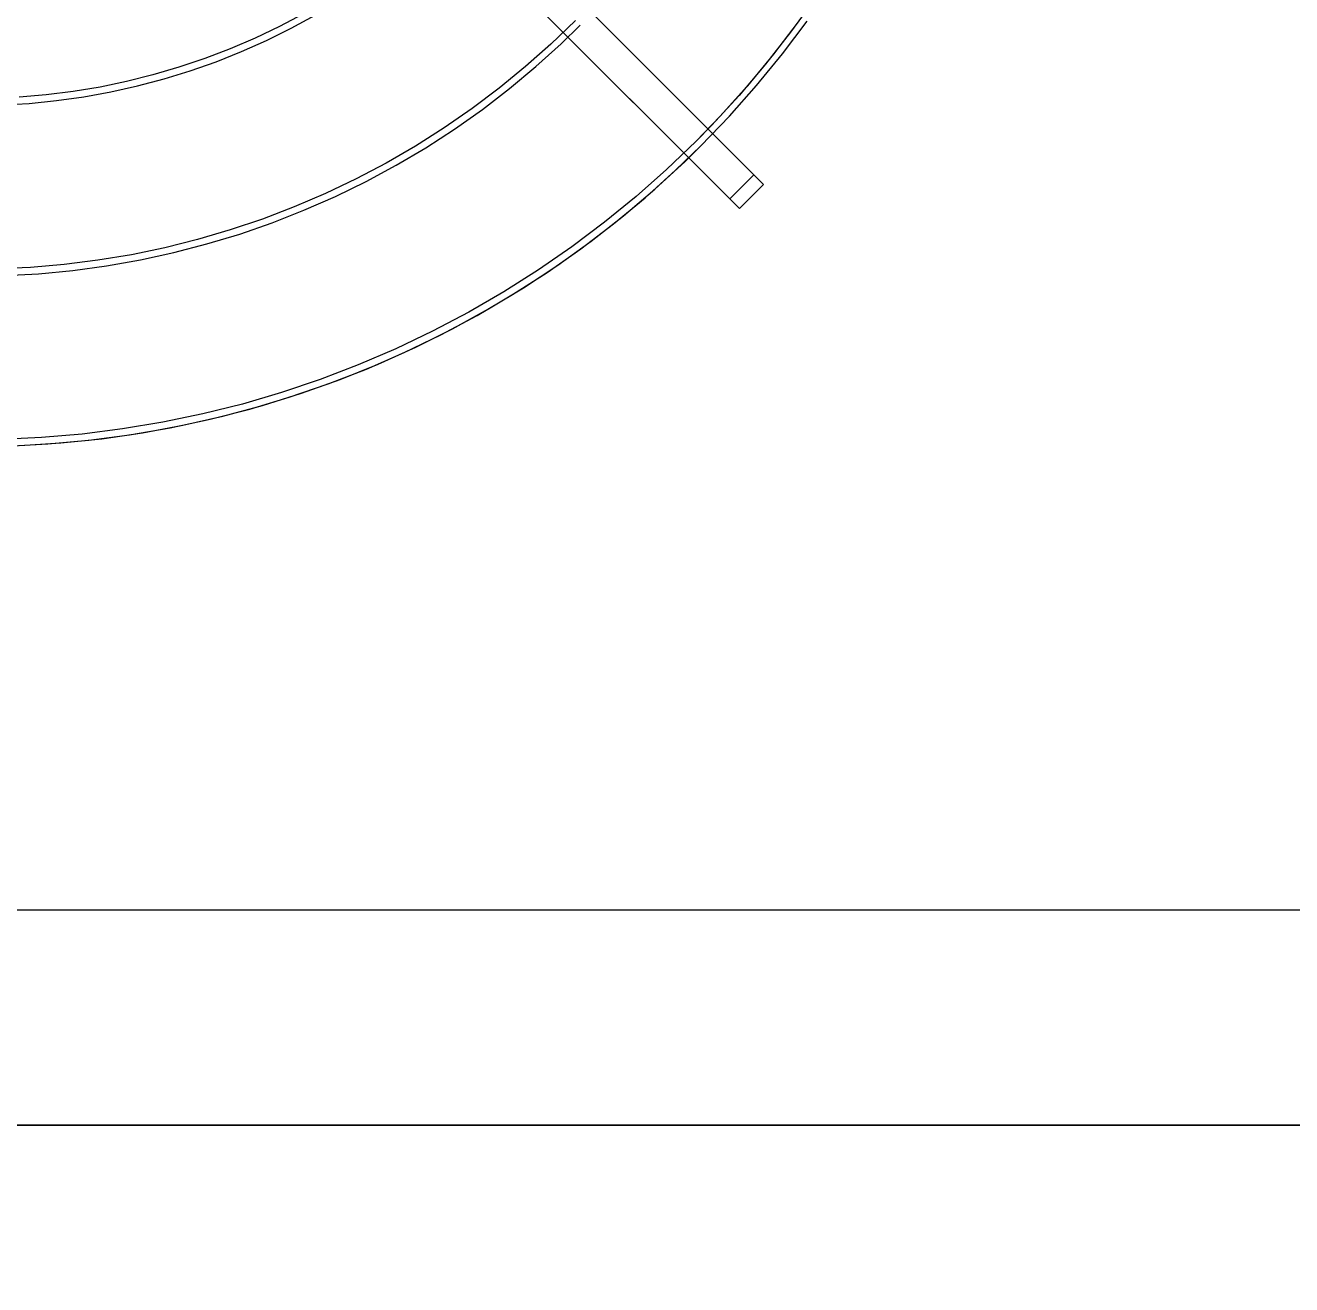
# Model space of a CAD drawing. Header units: millimetres. Extents: x -22227 to 20164, y 15335 to 61747.
# Drawn here: x -6258.6 to -5887.4, y 58900.2 to 59269.5 of the extents above; entities that cross this region are included whole.
import ezdxf

# ---------------------------------------------------------------- set-up
doc = ezdxf.new("R2010")
doc.units = ezdxf.units.MM
for name, color, linetype, lineweight in [('A-ANNO-DIMS', 7, 'Continuous', 9), ('A-ANNO-DIMS-170', 7, 'Continuous', 9), ('M-EQPM', 7, 'Continuous', 5)]:
    doc.layers.add(name, color=color, linetype=linetype, lineweight=lineweight)
doc.styles.add('Arial_2', font='arial.ttf', dxfattribs={"width": 0.8, "height": 340})
doc.dimstyles.new('AK_DIM_2_0_Arial', dxfattribs={"dimscale": 304.8, "dimtxt": 346.888196, "dimasz": 0.278871, "dimexe": 0.557743, "dimexo": 0.557743, "dimgap": 0.055774, "dimtad": 1, "dimdec": 0, "dimzin": 0, "dimdsep": 46, "dimtxsty": 'Arial_2', "dimblk1": 'OBLIQUE', "dimblk2": 'OBLIQUE', "dimsah": 1, "dimcen": 0.09, "dimadec": 0, "dimazin": 0, "dimtfac": 1, "dimtdec": 4, "dimtix": 1, "dimtmove": 0, "dimatfit": 3, "dimfxl": 1, "dimtvp": 1, "dimtolj": 1, "dimtzin": 0, "dimarcsym": 2})

# ---------------------------------------------------------------- blocks, each defined once
blk = doc.blocks.new('DanNong_VRV - OD-A-1-1235631-MẶT BẰNG BỐ TRÍ THIẾT BỊ')
at = {"layer": 'M-EQPM'}
for p, q in [((-214.1, -33.1), (-403.61, 156.4)), ((-403.61, 156.4), (-211.28, -35.93)), ((-218.35, -43), (-410.68, 149.33)), ((-410.68, 149.33), (-221.18, -40.17)), ((-214.1, -33.1), (-221.18, -40.17)), ((-214.1, -33.1), (-221.18, -40.17)), ((-211.28, -35.93), (-214.1, -33.1)), ((-218.35, -43), (-211.28, -35.93)), ((-211.28, -35.93), (-218.35, -43)), ((-221.18, -40.17), (-218.35, -43)), ((-885, -311.78), (655, -311.78)), ((655, -311.78), (-885, -311.78)), ((-841.21, -311.78), (585, -311.78)), ((-12.64, -311.78), (-841.21, -311.78)), ((-841.21, -311.78), (-12.64, -311.78)), ((-508.64, -311.78), (485.5, -311.78)), ((-479.91, -311.78), (-276.36, -311.78)), ((-293.14, -311.78), (-463.14, -311.78)), ((-422.03, -311.78), (-383.93, -311.78)), ((-392.46, -311.78), (-325.93, -311.78)), ((-392.46, -311.78), (-325.93, -311.78)), ((-392.08, -311.78), (-387.08, -311.78)), ((-387.75, -311.78), (-365.55, -311.78)), ((-66.64, -311.78), (-387.08, -311.78)), ((-66.64, -311.78), (-387.08, -311.78)), ((-386.64, -311.78), (-381.64, -311.78)), ((-386.64, -311.78), (-381.64, -311.78)), ((-386.64, -311.78), (-381.64, -311.78)), ((-386.64, -311.78), (-381.64, -311.78)), ((-66.64, -311.78), (-381.64, -311.78)), ((-381.64, -311.78), (-66.64, -311.78)), ((-66.64, -311.78), (-381.64, -311.78)), ((-66.64, -311.78), (-381.64, -311.78)), ((-66.64, -311.78), (-381.64, -311.78)), ((-66.64, -311.78), (-381.64, -311.78)), ((-66.64, -311.78), (-381.64, -311.78)), ((-66.64, -311.78), (-381.64, -311.78)), ((-360.62, -311.78), (-280.62, -311.78)), ((-338.3, -311.78), (-307.98, -311.78)), ((-338.26, -311.78), (-307.94, -311.78)), ((-308.14, -311.78), (-246.36, -311.78)), ((-308.14, -311.78), (-246.36, -311.78)), ((-293.14, -311.78), (-276.36, -311.78)), ((-292.46, -311.78), (-225.93, -311.78)), ((-292.46, -311.78), (-225.93, -311.78)), ((-223.09, -311.78), (616.87, -311.78)), ((-223.09, -311.78), (616.87, -311.78)), ((-223.09, -311.78), (616.87, -311.78)), ((-223.09, -311.78), (616.87, -311.78)), ((-223.09, -311.78), (616.87, -311.78)), ((-223.09, -311.78), (616.87, -311.78)), ((-223.09, -311.78), (616.87, -311.78)), ((-223.09, -311.78), (616.87, -311.78)), ((-223.09, -311.78), (616.87, -311.78)), ((-116.63, -311.78), (-140.28, -311.78)), ((-133.86, -311.78), (-102.66, -311.78)), ((-133.86, -311.78), (-102.66, -311.78)), ((-130.53, -311.78), (-105.38, -311.78)), ((-130.53, -311.78), (-105.38, -311.78)), ((-127.74, -311.78), (-105.54, -311.78)), ((-116.63, -311.78), (-92.98, -311.78)), ((-66.64, -311.78), (-61.64, -311.78)), ((-66.64, -311.78), (-61.64, -311.78)), ((-66.64, -311.78), (-61.64, -311.78)), ((-66.64, -311.78), (-61.64, -311.78)), ((-66.64, -311.78), (-61.64, -311.78))]:
    blk.add_line(p, q, dxfattribs=at)
at = {"layer": 'M-EQPM', "flags": 128}
for points in [[(-229.66, -24.62), (-221.32, -15.94), (-213.33, -6.93), (-205.71, 2.39), (-198.47, 12.01)], [(-229.66, -24.62), (-221.32, -15.94), (-213.33, -6.93), (-205.71, 2.39), (-198.47, 12.01)], [(-196.37, 18.46), (-203.35, 8.75), (-210.72, -0.67), (-218.46, -9.79), (-226.56, -18.59), (-231.08, -23.2)], [(-196.37, 18.46), (-203.35, 8.75), (-210.72, -0.67), (-218.46, -9.79), (-226.56, -18.59), (-231.08, -23.2)], [(-429.32, -112.49), (-417.3, -111.72), (-405.33, -110.47), (-393.41, -108.75), (-381.58, -106.55), (-369.84, -103.88), (-358.22, -100.74), (-346.73, -97.13), (-335.39, -93.08), (-324.23, -88.57), (-313.26, -83.62), (-302.49, -78.23), (-291.95, -72.42), (-281.64, -66.19), (-271.6, -59.55), (-261.83, -52.52), (-252.34, -45.1), (-243.17, -37.31), (-234.31, -29.16), (-229.66, -24.62)], [(-429.32, -112.49), (-417.3, -111.72), (-405.33, -110.47), (-393.41, -108.75), (-381.58, -106.55), (-369.84, -103.88), (-358.22, -100.74), (-346.73, -97.13), (-335.39, -93.08), (-324.23, -88.57), (-313.26, -83.62), (-302.49, -78.23), (-291.95, -72.42), (-281.64, -66.19), (-271.6, -59.55), (-261.83, -52.52), (-252.34, -45.1), (-243.17, -37.31), (-234.31, -29.16), (-229.66, -24.62)], [(-231.08, -23.2), (-239.7, -31.49), (-248.65, -39.42), (-257.91, -46.99), (-267.46, -54.19), (-277.29, -60.99), (-287.39, -67.4), (-297.74, -73.4), (-308.32, -78.98), (-319.11, -84.13), (-330.1, -88.85), (-341.27, -93.12), (-352.6, -96.94), (-364.07, -100.31), (-375.68, -103.21), (-387.38, -105.65), (-399.18, -107.62), (-411.04, -109.12), (-422.96, -110.14), (-434.91, -110.68)], [(-231.08, -23.2), (-239.7, -31.49), (-248.65, -39.42), (-257.91, -46.99), (-267.46, -54.19), (-277.29, -60.99), (-287.39, -67.4), (-297.74, -73.4), (-308.32, -78.98), (-319.11, -84.13), (-330.1, -88.85), (-341.27, -93.12), (-352.6, -96.94), (-364.07, -100.31), (-375.68, -103.21), (-387.38, -105.65), (-399.18, -107.62), (-411.04, -109.12), (-422.96, -110.14), (-434.91, -110.68)], [(-229.66, -24.62), (-221.32, -15.94), (-213.33, -6.93), (-205.71, 2.39), (-198.47, 12.01)], [(-201.13, 11.75), (-208.38, 2.24), (-216.01, -6.98), (-224, -15.88), (-231.08, -23.2)], [(-434.57, -12.62), (-426.54, -12.14), (-418.54, -11.34), (-410.58, -10.23), (-402.67, -8.79), (-394.82, -7.04), (-387.05, -4.98), (-379.37, -2.61), (-371.79, 0.07), (-364.32, 3.05), (-356.98, 6.32), (-349.78, 9.89), (-342.72, 13.74)], [(-346.15, 14.1), (-353.19, 10.39), (-360.38, 6.96), (-367.69, 3.82), (-375.12, 0.98), (-382.67, -1.57), (-390.3, -3.81), (-398.02, -5.74), (-405.82, -7.37), (-413.67, -8.68), (-421.56, -9.67), (-429.5, -10.35)], [(-266.43, 12.15), (-273.61, 5.25), (-281.06, -1.35), (-288.77, -7.66), (-296.73, -13.65), (-304.92, -19.32), (-313.33, -24.65), (-321.95, -29.65), (-330.75, -34.29), (-339.74, -38.59), (-348.89, -42.51), (-358.2, -46.07), (-367.63, -49.26), (-377.19, -52.06), (-386.85, -54.48), (-396.6, -56.51), (-406.42, -58.15), (-416.3, -59.4), (-426.23, -60.25), (-436.18, -60.7)], [(-433.84, -62.63), (-423.81, -62.08), (-413.82, -61.13), (-403.87, -59.79), (-393.98, -58.04), (-384.17, -55.91), (-374.46, -53.38), (-364.85, -50.46), (-355.37, -47.17), (-346.02, -43.5), (-336.83, -39.45), (-327.81, -35.04), (-318.98, -30.28), (-310.34, -25.17), (-301.91, -19.71), (-293.71, -13.92), (-285.74, -7.81), (-278.03, -1.38), (-270.58, 5.34), (-265.02, 10.74)], [(-433.11, -112.63), (-421.08, -112.01), (-409.09, -110.92), (-397.16, -109.34), (-385.29, -107.29), (-373.52, -104.77), (-361.86, -101.77), (-350.33, -98.32), (-338.94, -94.4), (-327.73, -90.04), (-316.69, -85.22), (-305.86, -79.97), (-295.24, -74.3), (-284.86, -68.2), (-274.73, -61.69), (-264.87, -54.78), (-255.3, -47.48), (-246.02, -39.81), (-237.06, -31.77), (-229.66, -24.62)], [(-231.08, -23.2), (-239.7, -31.49), (-248.65, -39.42), (-257.91, -46.99), (-267.46, -54.19), (-277.29, -60.99), (-287.39, -67.4), (-297.74, -73.4), (-308.32, -78.98), (-319.11, -84.13), (-330.1, -88.85), (-341.27, -93.12), (-352.6, -96.94), (-364.07, -100.31), (-375.68, -103.21), (-387.38, -105.65), (-399.18, -107.62), (-411.04, -109.12), (-422.96, -110.14), (-434.91, -110.68)]]:
    blk.add_lwpolyline(points, dxfattribs=at)
blk = doc.blocks.new('DanNong_VRV - OD-A-1-V174-MẶT BẰNG BỐ TRÍ THIẾT BỊ')
at = {"layer": 'M-EQPM'}
for p, q in [((-214.1, -33.1), (-403.61, 156.4)), ((-403.61, 156.4), (-211.28, -35.93)), ((-214.1, -33.1), (-403.61, 156.4)), ((-403.61, 156.4), (-211.28, -35.93)), ((-218.35, -43), (-410.68, 149.33)), ((-410.68, 149.33), (-221.18, -40.17)), ((-218.35, -43), (-410.68, 149.33)), ((-410.68, 149.33), (-221.18, -40.17)), ((-214.1, -33.1), (-221.18, -40.17)), ((-214.1, -33.1), (-221.18, -40.17)), ((-214.1, -33.1), (-221.18, -40.17)), ((-214.1, -33.1), (-221.18, -40.17)), ((-211.28, -35.93), (-214.1, -33.1)), ((-211.28, -35.93), (-214.1, -33.1)), ((-218.35, -43), (-211.28, -35.93)), ((-211.28, -35.93), (-218.35, -43)), ((-218.35, -43), (-211.28, -35.93)), ((-211.28, -35.93), (-218.35, -43)), ((-221.18, -40.17), (-218.35, -43)), ((-221.18, -40.17), (-218.35, -43)), ((-885, -311.78), (655, -311.78)), ((655, -311.78), (-885, -311.78)), ((-885, -311.78), (655, -311.78)), ((655, -311.78), (-885, -311.78)), ((-841.21, -311.78), (585, -311.78)), ((-12.64, -311.78), (-841.21, -311.78)), ((-841.21, -311.78), (-12.64, -311.78)), ((-841.21, -311.78), (585, -311.78)), ((-12.64, -311.78), (-841.21, -311.78)), ((-841.21, -311.78), (-12.64, -311.78)), ((-508.64, -311.78), (485.5, -311.78)), ((-508.64, -311.78), (485.5, -311.78)), ((-479.91, -311.78), (-276.36, -311.78)), ((-479.91, -311.78), (-276.36, -311.78)), ((-293.14, -311.78), (-463.14, -311.78)), ((-293.14, -311.78), (-463.14, -311.78)), ((-422.03, -311.78), (-383.93, -311.78)), ((-422.03, -311.78), (-383.93, -311.78)), ((-392.46, -311.78), (-325.93, -311.78)), ((-392.46, -311.78), (-325.93, -311.78)), ((-392.46, -311.78), (-325.93, -311.78)), ((-392.46, -311.78), (-325.93, -311.78)), ((-392.08, -311.78), (-387.08, -311.78)), ((-392.08, -311.78), (-387.08, -311.78)), ((-387.75, -311.78), (-365.55, -311.78)), ((-387.75, -311.78), (-365.55, -311.78)), ((-66.64, -311.78), (-387.08, -311.78)), ((-66.64, -311.78), (-387.08, -311.78)), ((-66.64, -311.78), (-387.08, -311.78)), ((-66.64, -311.78), (-387.08, -311.78)), ((-386.64, -311.78), (-381.64, -311.78)), ((-386.64, -311.78), (-381.64, -311.78)), ((-386.64, -311.78), (-381.64, -311.78)), ((-386.64, -311.78), (-381.64, -311.78)), ((-386.64, -311.78), (-381.64, -311.78)), ((-386.64, -311.78), (-381.64, -311.78)), ((-386.64, -311.78), (-381.64, -311.78)), ((-386.64, -311.78), (-381.64, -311.78)), ((-66.64, -311.78), (-381.64, -311.78)), ((-381.64, -311.78), (-66.64, -311.78)), ((-66.64, -311.78), (-381.64, -311.78)), ((-66.64, -311.78), (-381.64, -311.78)), ((-66.64, -311.78), (-381.64, -311.78)), ((-66.64, -311.78), (-381.64, -311.78)), ((-66.64, -311.78), (-381.64, -311.78)), ((-66.64, -311.78), (-381.64, -311.78)), ((-66.64, -311.78), (-381.64, -311.78)), ((-381.64, -311.78), (-66.64, -311.78)), ((-66.64, -311.78), (-381.64, -311.78)), ((-66.64, -311.78), (-381.64, -311.78)), ((-66.64, -311.78), (-381.64, -311.78)), ((-66.64, -311.78), (-381.64, -311.78)), ((-66.64, -311.78), (-381.64, -311.78)), ((-66.64, -311.78), (-381.64, -311.78)), ((-360.62, -311.78), (-280.62, -311.78)), ((-360.62, -311.78), (-280.62, -311.78)), ((-338.3, -311.78), (-307.98, -311.78)), ((-338.3, -311.78), (-307.98, -311.78)), ((-338.26, -311.78), (-307.94, -311.78)), ((-338.26, -311.78), (-307.94, -311.78)), ((-308.14, -311.78), (-246.36, -311.78)), ((-308.14, -311.78), (-246.36, -311.78)), ((-308.14, -311.78), (-246.36, -311.78)), ((-308.14, -311.78), (-246.36, -311.78)), ((-293.14, -311.78), (-276.36, -311.78)), ((-293.14, -311.78), (-276.36, -311.78)), ((-292.46, -311.78), (-225.93, -311.78)), ((-292.46, -311.78), (-225.93, -311.78)), ((-292.46, -311.78), (-225.93, -311.78)), ((-292.46, -311.78), (-225.93, -311.78)), ((-223.09, -311.78), (616.87, -311.78)), ((-223.09, -311.78), (616.87, -311.78)), ((-223.09, -311.78), (616.87, -311.78)), ((-223.09, -311.78), (616.87, -311.78)), ((-223.09, -311.78), (616.87, -311.78)), ((-223.09, -311.78), (616.87, -311.78)), ((-223.09, -311.78), (616.87, -311.78)), ((-223.09, -311.78), (616.87, -311.78)), ((-223.09, -311.78), (616.87, -311.78)), ((-223.09, -311.78), (616.87, -311.78)), ((-223.09, -311.78), (616.87, -311.78)), ((-223.09, -311.78), (616.87, -311.78)), ((-223.09, -311.78), (616.87, -311.78)), ((-223.09, -311.78), (616.87, -311.78)), ((-223.09, -311.78), (616.87, -311.78)), ((-223.09, -311.78), (616.87, -311.78)), ((-223.09, -311.78), (616.87, -311.78)), ((-223.09, -311.78), (616.87, -311.78)), ((-116.63, -311.78), (-140.28, -311.78)), ((-116.63, -311.78), (-140.28, -311.78)), ((-133.86, -311.78), (-102.66, -311.78)), ((-133.86, -311.78), (-102.66, -311.78)), ((-133.86, -311.78), (-102.66, -311.78)), ((-133.86, -311.78), (-102.66, -311.78)), ((-130.53, -311.78), (-105.38, -311.78)), ((-130.53, -311.78), (-105.38, -311.78)), ((-130.53, -311.78), (-105.38, -311.78)), ((-130.53, -311.78), (-105.38, -311.78)), ((-127.74, -311.78), (-105.54, -311.78)), ((-127.74, -311.78), (-105.54, -311.78)), ((-116.63, -311.78), (-92.98, -311.78)), ((-116.63, -311.78), (-92.98, -311.78)), ((-66.64, -311.78), (-61.64, -311.78)), ((-66.64, -311.78), (-61.64, -311.78)), ((-66.64, -311.78), (-61.64, -311.78)), ((-66.64, -311.78), (-61.64, -311.78)), ((-66.64, -311.78), (-61.64, -311.78)), ((-66.64, -311.78), (-61.64, -311.78)), ((-66.64, -311.78), (-61.64, -311.78)), ((-66.64, -311.78), (-61.64, -311.78)), ((-66.64, -311.78), (-61.64, -311.78)), ((-66.64, -311.78), (-61.64, -311.78))]:
    blk.add_line(p, q, dxfattribs=at)
at = {"layer": 'M-EQPM', "flags": 128}
for points in [[(-229.66, -24.62), (-221.32, -15.94), (-213.33, -6.93), (-205.71, 2.39), (-198.47, 12.01)], [(-229.66, -24.62), (-221.32, -15.94), (-213.33, -6.93), (-205.71, 2.39), (-198.47, 12.01)], [(-229.66, -24.62), (-221.32, -15.94), (-213.33, -6.93), (-205.71, 2.39), (-198.47, 12.01)], [(-229.66, -24.62), (-221.32, -15.94), (-213.33, -6.93), (-205.71, 2.39), (-198.47, 12.01)], [(-196.37, 18.46), (-203.35, 8.75), (-210.72, -0.67), (-218.46, -9.79), (-226.56, -18.59), (-231.08, -23.2)], [(-196.37, 18.46), (-203.35, 8.75), (-210.72, -0.67), (-218.46, -9.79), (-226.56, -18.59), (-231.08, -23.2)], [(-196.37, 18.46), (-203.35, 8.75), (-210.72, -0.67), (-218.46, -9.79), (-226.56, -18.59), (-231.08, -23.2)], [(-196.37, 18.46), (-203.35, 8.75), (-210.72, -0.67), (-218.46, -9.79), (-226.56, -18.59), (-231.08, -23.2)], [(-429.32, -112.49), (-417.3, -111.72), (-405.33, -110.47), (-393.41, -108.75), (-381.58, -106.55), (-369.84, -103.88), (-358.22, -100.74), (-346.73, -97.13), (-335.39, -93.08), (-324.23, -88.57), (-313.26, -83.62), (-302.49, -78.23), (-291.95, -72.42), (-281.64, -66.19), (-271.6, -59.55), (-261.83, -52.52), (-252.34, -45.1), (-243.17, -37.31), (-234.31, -29.16), (-229.66, -24.62)], [(-429.32, -112.49), (-417.3, -111.72), (-405.33, -110.47), (-393.41, -108.75), (-381.58, -106.55), (-369.84, -103.88), (-358.22, -100.74), (-346.73, -97.13), (-335.39, -93.08), (-324.23, -88.57), (-313.26, -83.62), (-302.49, -78.23), (-291.95, -72.42), (-281.64, -66.19), (-271.6, -59.55), (-261.83, -52.52), (-252.34, -45.1), (-243.17, -37.31), (-234.31, -29.16), (-229.66, -24.62)], [(-429.32, -112.49), (-417.3, -111.72), (-405.33, -110.47), (-393.41, -108.75), (-381.58, -106.55), (-369.84, -103.88), (-358.22, -100.74), (-346.73, -97.13), (-335.39, -93.08), (-324.23, -88.57), (-313.26, -83.62), (-302.49, -78.23), (-291.95, -72.42), (-281.64, -66.19), (-271.6, -59.55), (-261.83, -52.52), (-252.34, -45.1), (-243.17, -37.31), (-234.31, -29.16), (-229.66, -24.62)], [(-429.32, -112.49), (-417.3, -111.72), (-405.33, -110.47), (-393.41, -108.75), (-381.58, -106.55), (-369.84, -103.88), (-358.22, -100.74), (-346.73, -97.13), (-335.39, -93.08), (-324.23, -88.57), (-313.26, -83.62), (-302.49, -78.23), (-291.95, -72.42), (-281.64, -66.19), (-271.6, -59.55), (-261.83, -52.52), (-252.34, -45.1), (-243.17, -37.31), (-234.31, -29.16), (-229.66, -24.62)], [(-231.08, -23.2), (-239.7, -31.49), (-248.65, -39.42), (-257.91, -46.99), (-267.46, -54.19), (-277.29, -60.99), (-287.39, -67.4), (-297.74, -73.4), (-308.32, -78.98), (-319.11, -84.13), (-330.1, -88.85), (-341.27, -93.12), (-352.6, -96.94), (-364.07, -100.31), (-375.68, -103.21), (-387.38, -105.65), (-399.18, -107.62), (-411.04, -109.12), (-422.96, -110.14), (-434.91, -110.68)], [(-231.08, -23.2), (-239.7, -31.49), (-248.65, -39.42), (-257.91, -46.99), (-267.46, -54.19), (-277.29, -60.99), (-287.39, -67.4), (-297.74, -73.4), (-308.32, -78.98), (-319.11, -84.13), (-330.1, -88.85), (-341.27, -93.12), (-352.6, -96.94), (-364.07, -100.31), (-375.68, -103.21), (-387.38, -105.65), (-399.18, -107.62), (-411.04, -109.12), (-422.96, -110.14), (-434.91, -110.68)], [(-231.08, -23.2), (-239.7, -31.49), (-248.65, -39.42), (-257.91, -46.99), (-267.46, -54.19), (-277.29, -60.99), (-287.39, -67.4), (-297.74, -73.4), (-308.32, -78.98), (-319.11, -84.13), (-330.1, -88.85), (-341.27, -93.12), (-352.6, -96.94), (-364.07, -100.31), (-375.68, -103.21), (-387.38, -105.65), (-399.18, -107.62), (-411.04, -109.12), (-422.96, -110.14), (-434.91, -110.68)], [(-231.08, -23.2), (-239.7, -31.49), (-248.65, -39.42), (-257.91, -46.99), (-267.46, -54.19), (-277.29, -60.99), (-287.39, -67.4), (-297.74, -73.4), (-308.32, -78.98), (-319.11, -84.13), (-330.1, -88.85), (-341.27, -93.12), (-352.6, -96.94), (-364.07, -100.31), (-375.68, -103.21), (-387.38, -105.65), (-399.18, -107.62), (-411.04, -109.12), (-422.96, -110.14), (-434.91, -110.68)], [(-229.66, -24.62), (-221.32, -15.94), (-213.33, -6.93), (-205.71, 2.39), (-198.47, 12.01)], [(-229.66, -24.62), (-221.32, -15.94), (-213.33, -6.93), (-205.71, 2.39), (-198.47, 12.01)], [(-201.13, 11.75), (-208.38, 2.24), (-216.01, -6.98), (-224, -15.88), (-231.08, -23.2)], [(-201.13, 11.75), (-208.38, 2.24), (-216.01, -6.98), (-224, -15.88), (-231.08, -23.2)], [(-434.57, -12.62), (-426.54, -12.14), (-418.54, -11.34), (-410.58, -10.23), (-402.67, -8.79), (-394.82, -7.04), (-387.05, -4.98), (-379.37, -2.61), (-371.79, 0.07), (-364.32, 3.05), (-356.98, 6.32), (-349.78, 9.89), (-342.72, 13.74)], [(-434.57, -12.62), (-426.54, -12.14), (-418.54, -11.34), (-410.58, -10.23), (-402.67, -8.79), (-394.82, -7.04), (-387.05, -4.98), (-379.37, -2.61), (-371.79, 0.07), (-364.32, 3.05), (-356.98, 6.32), (-349.78, 9.89), (-342.72, 13.74)], [(-346.15, 14.1), (-353.19, 10.39), (-360.38, 6.96), (-367.69, 3.82), (-375.12, 0.98), (-382.67, -1.57), (-390.3, -3.81), (-398.02, -5.74), (-405.82, -7.37), (-413.67, -8.68), (-421.56, -9.67), (-429.5, -10.35)], [(-346.15, 14.1), (-353.19, 10.39), (-360.38, 6.96), (-367.69, 3.82), (-375.12, 0.98), (-382.67, -1.57), (-390.3, -3.81), (-398.02, -5.74), (-405.82, -7.37), (-413.67, -8.68), (-421.56, -9.67), (-429.5, -10.35)], [(-266.43, 12.15), (-273.61, 5.25), (-281.06, -1.35), (-288.77, -7.66), (-296.73, -13.65), (-304.92, -19.32), (-313.33, -24.65), (-321.95, -29.65), (-330.75, -34.29), (-339.74, -38.59), (-348.89, -42.51), (-358.2, -46.07), (-367.63, -49.26), (-377.19, -52.06), (-386.85, -54.48), (-396.6, -56.51), (-406.42, -58.15), (-416.3, -59.4), (-426.23, -60.25), (-436.18, -60.7)], [(-266.43, 12.15), (-273.61, 5.25), (-281.06, -1.35), (-288.77, -7.66), (-296.73, -13.65), (-304.92, -19.32), (-313.33, -24.65), (-321.95, -29.65), (-330.75, -34.29), (-339.74, -38.59), (-348.89, -42.51), (-358.2, -46.07), (-367.63, -49.26), (-377.19, -52.06), (-386.85, -54.48), (-396.6, -56.51), (-406.42, -58.15), (-416.3, -59.4), (-426.23, -60.25), (-436.18, -60.7)], [(-433.84, -62.63), (-423.81, -62.08), (-413.82, -61.13), (-403.87, -59.79), (-393.98, -58.04), (-384.17, -55.91), (-374.46, -53.38), (-364.85, -50.46), (-355.37, -47.17), (-346.02, -43.5), (-336.83, -39.45), (-327.81, -35.04), (-318.98, -30.28), (-310.34, -25.17), (-301.91, -19.71), (-293.71, -13.92), (-285.74, -7.81), (-278.03, -1.38), (-270.58, 5.34), (-265.02, 10.74)], [(-433.84, -62.63), (-423.81, -62.08), (-413.82, -61.13), (-403.87, -59.79), (-393.98, -58.04), (-384.17, -55.91), (-374.46, -53.38), (-364.85, -50.46), (-355.37, -47.17), (-346.02, -43.5), (-336.83, -39.45), (-327.81, -35.04), (-318.98, -30.28), (-310.34, -25.17), (-301.91, -19.71), (-293.71, -13.92), (-285.74, -7.81), (-278.03, -1.38), (-270.58, 5.34), (-265.02, 10.74)], [(-433.11, -112.63), (-421.08, -112.01), (-409.09, -110.92), (-397.16, -109.34), (-385.29, -107.29), (-373.52, -104.77), (-361.86, -101.77), (-350.33, -98.32), (-338.94, -94.4), (-327.73, -90.04), (-316.69, -85.22), (-305.86, -79.97), (-295.24, -74.3), (-284.86, -68.2), (-274.73, -61.69), (-264.87, -54.78), (-255.3, -47.48), (-246.02, -39.81), (-237.06, -31.77), (-229.66, -24.62)], [(-433.11, -112.63), (-421.08, -112.01), (-409.09, -110.92), (-397.16, -109.34), (-385.29, -107.29), (-373.52, -104.77), (-361.86, -101.77), (-350.33, -98.32), (-338.94, -94.4), (-327.73, -90.04), (-316.69, -85.22), (-305.86, -79.97), (-295.24, -74.3), (-284.86, -68.2), (-274.73, -61.69), (-264.87, -54.78), (-255.3, -47.48), (-246.02, -39.81), (-237.06, -31.77), (-229.66, -24.62)], [(-231.08, -23.2), (-239.7, -31.49), (-248.65, -39.42), (-257.91, -46.99), (-267.46, -54.19), (-277.29, -60.99), (-287.39, -67.4), (-297.74, -73.4), (-308.32, -78.98), (-319.11, -84.13), (-330.1, -88.85), (-341.27, -93.12), (-352.6, -96.94), (-364.07, -100.31), (-375.68, -103.21), (-387.38, -105.65), (-399.18, -107.62), (-411.04, -109.12), (-422.96, -110.14), (-434.91, -110.68)], [(-231.08, -23.2), (-239.7, -31.49), (-248.65, -39.42), (-257.91, -46.99), (-267.46, -54.19), (-277.29, -60.99), (-287.39, -67.4), (-297.74, -73.4), (-308.32, -78.98), (-319.11, -84.13), (-330.1, -88.85), (-341.27, -93.12), (-352.6, -96.94), (-364.07, -100.31), (-375.68, -103.21), (-387.38, -105.65), (-399.18, -107.62), (-411.04, -109.12), (-422.96, -110.14), (-434.91, -110.68)]]:
    blk.add_lwpolyline(points, dxfattribs=at)
blk = doc.blocks.new('DanNong_VRV - OD-A-1-V179-MẶT BẰNG BỐ TRÍ THIẾT BỊ')
at = {"layer": 'M-EQPM'}
for p, q in [((-214.1, -33.1), (-403.61, 156.4)), ((-403.61, 156.4), (-211.28, -35.93)), ((-214.1, -33.1), (-403.61, 156.4)), ((-403.61, 156.4), (-211.28, -35.93)), ((-218.35, -43), (-410.68, 149.33)), ((-410.68, 149.33), (-221.18, -40.17)), ((-218.35, -43), (-410.68, 149.33)), ((-410.68, 149.33), (-221.18, -40.17)), ((-214.1, -33.1), (-221.18, -40.17)), ((-214.1, -33.1), (-221.18, -40.17)), ((-214.1, -33.1), (-221.18, -40.17)), ((-214.1, -33.1), (-221.18, -40.17)), ((-211.28, -35.93), (-214.1, -33.1)), ((-211.28, -35.93), (-214.1, -33.1)), ((-218.35, -43), (-211.28, -35.93)), ((-211.28, -35.93), (-218.35, -43)), ((-218.35, -43), (-211.28, -35.93)), ((-211.28, -35.93), (-218.35, -43)), ((-221.18, -40.17), (-218.35, -43)), ((-221.18, -40.17), (-218.35, -43)), ((-885, -311.78), (655, -311.78)), ((655, -311.78), (-885, -311.78)), ((-885, -311.78), (655, -311.78)), ((655, -311.78), (-885, -311.78)), ((-841.21, -311.78), (585, -311.78)), ((-12.64, -311.78), (-841.21, -311.78)), ((-841.21, -311.78), (-12.64, -311.78)), ((-841.21, -311.78), (585, -311.78)), ((-12.64, -311.78), (-841.21, -311.78)), ((-841.21, -311.78), (-12.64, -311.78)), ((-508.64, -311.78), (485.5, -311.78)), ((-508.64, -311.78), (485.5, -311.78)), ((-479.91, -311.78), (-276.36, -311.78)), ((-479.91, -311.78), (-276.36, -311.78)), ((-293.14, -311.78), (-463.14, -311.78)), ((-293.14, -311.78), (-463.14, -311.78)), ((-422.03, -311.78), (-383.93, -311.78)), ((-422.03, -311.78), (-383.93, -311.78)), ((-392.46, -311.78), (-325.93, -311.78)), ((-392.46, -311.78), (-325.93, -311.78)), ((-392.46, -311.78), (-325.93, -311.78)), ((-392.46, -311.78), (-325.93, -311.78)), ((-392.08, -311.78), (-387.08, -311.78)), ((-392.08, -311.78), (-387.08, -311.78)), ((-387.75, -311.78), (-365.55, -311.78)), ((-387.75, -311.78), (-365.55, -311.78)), ((-66.64, -311.78), (-387.08, -311.78)), ((-66.64, -311.78), (-387.08, -311.78)), ((-66.64, -311.78), (-387.08, -311.78)), ((-66.64, -311.78), (-387.08, -311.78)), ((-386.64, -311.78), (-381.64, -311.78)), ((-386.64, -311.78), (-381.64, -311.78)), ((-386.64, -311.78), (-381.64, -311.78)), ((-386.64, -311.78), (-381.64, -311.78)), ((-386.64, -311.78), (-381.64, -311.78)), ((-386.64, -311.78), (-381.64, -311.78)), ((-386.64, -311.78), (-381.64, -311.78)), ((-386.64, -311.78), (-381.64, -311.78)), ((-66.64, -311.78), (-381.64, -311.78)), ((-381.64, -311.78), (-66.64, -311.78)), ((-66.64, -311.78), (-381.64, -311.78)), ((-66.64, -311.78), (-381.64, -311.78)), ((-66.64, -311.78), (-381.64, -311.78)), ((-66.64, -311.78), (-381.64, -311.78)), ((-66.64, -311.78), (-381.64, -311.78)), ((-66.64, -311.78), (-381.64, -311.78)), ((-66.64, -311.78), (-381.64, -311.78)), ((-381.64, -311.78), (-66.64, -311.78)), ((-66.64, -311.78), (-381.64, -311.78)), ((-66.64, -311.78), (-381.64, -311.78)), ((-66.64, -311.78), (-381.64, -311.78)), ((-66.64, -311.78), (-381.64, -311.78)), ((-66.64, -311.78), (-381.64, -311.78)), ((-66.64, -311.78), (-381.64, -311.78)), ((-360.62, -311.78), (-280.62, -311.78)), ((-360.62, -311.78), (-280.62, -311.78)), ((-338.3, -311.78), (-307.98, -311.78)), ((-338.3, -311.78), (-307.98, -311.78)), ((-338.26, -311.78), (-307.94, -311.78)), ((-338.26, -311.78), (-307.94, -311.78)), ((-308.14, -311.78), (-246.36, -311.78)), ((-308.14, -311.78), (-246.36, -311.78)), ((-308.14, -311.78), (-246.36, -311.78)), ((-308.14, -311.78), (-246.36, -311.78)), ((-293.14, -311.78), (-276.36, -311.78)), ((-293.14, -311.78), (-276.36, -311.78)), ((-292.46, -311.78), (-225.93, -311.78)), ((-292.46, -311.78), (-225.93, -311.78)), ((-292.46, -311.78), (-225.93, -311.78)), ((-292.46, -311.78), (-225.93, -311.78)), ((-223.09, -311.78), (616.87, -311.78)), ((-223.09, -311.78), (616.87, -311.78)), ((-223.09, -311.78), (616.87, -311.78)), ((-223.09, -311.78), (616.87, -311.78)), ((-223.09, -311.78), (616.87, -311.78)), ((-223.09, -311.78), (616.87, -311.78)), ((-223.09, -311.78), (616.87, -311.78)), ((-223.09, -311.78), (616.87, -311.78)), ((-223.09, -311.78), (616.87, -311.78)), ((-223.09, -311.78), (616.87, -311.78)), ((-223.09, -311.78), (616.87, -311.78)), ((-223.09, -311.78), (616.87, -311.78)), ((-223.09, -311.78), (616.87, -311.78)), ((-223.09, -311.78), (616.87, -311.78)), ((-223.09, -311.78), (616.87, -311.78)), ((-223.09, -311.78), (616.87, -311.78)), ((-223.09, -311.78), (616.87, -311.78)), ((-223.09, -311.78), (616.87, -311.78)), ((-116.63, -311.78), (-140.28, -311.78)), ((-116.63, -311.78), (-140.28, -311.78)), ((-133.86, -311.78), (-102.66, -311.78)), ((-133.86, -311.78), (-102.66, -311.78)), ((-133.86, -311.78), (-102.66, -311.78)), ((-133.86, -311.78), (-102.66, -311.78)), ((-130.53, -311.78), (-105.38, -311.78)), ((-130.53, -311.78), (-105.38, -311.78)), ((-130.53, -311.78), (-105.38, -311.78)), ((-130.53, -311.78), (-105.38, -311.78)), ((-127.74, -311.78), (-105.54, -311.78)), ((-127.74, -311.78), (-105.54, -311.78)), ((-116.63, -311.78), (-92.98, -311.78)), ((-116.63, -311.78), (-92.98, -311.78)), ((-66.64, -311.78), (-61.64, -311.78)), ((-66.64, -311.78), (-61.64, -311.78)), ((-66.64, -311.78), (-61.64, -311.78)), ((-66.64, -311.78), (-61.64, -311.78)), ((-66.64, -311.78), (-61.64, -311.78)), ((-66.64, -311.78), (-61.64, -311.78)), ((-66.64, -311.78), (-61.64, -311.78)), ((-66.64, -311.78), (-61.64, -311.78)), ((-66.64, -311.78), (-61.64, -311.78)), ((-66.64, -311.78), (-61.64, -311.78))]:
    blk.add_line(p, q, dxfattribs=at)
at = {"layer": 'M-EQPM', "flags": 128}
for points in [[(-229.66, -24.62), (-221.32, -15.94), (-213.33, -6.93), (-205.71, 2.39), (-198.47, 12.01)], [(-229.66, -24.62), (-221.32, -15.94), (-213.33, -6.93), (-205.71, 2.39), (-198.47, 12.01)], [(-229.66, -24.62), (-221.32, -15.94), (-213.33, -6.93), (-205.71, 2.39), (-198.47, 12.01)], [(-229.66, -24.62), (-221.32, -15.94), (-213.33, -6.93), (-205.71, 2.39), (-198.47, 12.01)], [(-196.37, 18.46), (-203.35, 8.75), (-210.72, -0.67), (-218.46, -9.79), (-226.56, -18.59), (-231.08, -23.2)], [(-196.37, 18.46), (-203.35, 8.75), (-210.72, -0.67), (-218.46, -9.79), (-226.56, -18.59), (-231.08, -23.2)], [(-196.37, 18.46), (-203.35, 8.75), (-210.72, -0.67), (-218.46, -9.79), (-226.56, -18.59), (-231.08, -23.2)], [(-196.37, 18.46), (-203.35, 8.75), (-210.72, -0.67), (-218.46, -9.79), (-226.56, -18.59), (-231.08, -23.2)], [(-429.32, -112.49), (-417.3, -111.72), (-405.33, -110.47), (-393.41, -108.75), (-381.58, -106.55), (-369.84, -103.88), (-358.22, -100.74), (-346.73, -97.13), (-335.39, -93.08), (-324.23, -88.57), (-313.26, -83.62), (-302.49, -78.23), (-291.95, -72.42), (-281.64, -66.19), (-271.6, -59.55), (-261.83, -52.52), (-252.34, -45.1), (-243.17, -37.31), (-234.31, -29.16), (-229.66, -24.62)], [(-429.32, -112.49), (-417.3, -111.72), (-405.33, -110.47), (-393.41, -108.75), (-381.58, -106.55), (-369.84, -103.88), (-358.22, -100.74), (-346.73, -97.13), (-335.39, -93.08), (-324.23, -88.57), (-313.26, -83.62), (-302.49, -78.23), (-291.95, -72.42), (-281.64, -66.19), (-271.6, -59.55), (-261.83, -52.52), (-252.34, -45.1), (-243.17, -37.31), (-234.31, -29.16), (-229.66, -24.62)], [(-429.32, -112.49), (-417.3, -111.72), (-405.33, -110.47), (-393.41, -108.75), (-381.58, -106.55), (-369.84, -103.88), (-358.22, -100.74), (-346.73, -97.13), (-335.39, -93.08), (-324.23, -88.57), (-313.26, -83.62), (-302.49, -78.23), (-291.95, -72.42), (-281.64, -66.19), (-271.6, -59.55), (-261.83, -52.52), (-252.34, -45.1), (-243.17, -37.31), (-234.31, -29.16), (-229.66, -24.62)], [(-429.32, -112.49), (-417.3, -111.72), (-405.33, -110.47), (-393.41, -108.75), (-381.58, -106.55), (-369.84, -103.88), (-358.22, -100.74), (-346.73, -97.13), (-335.39, -93.08), (-324.23, -88.57), (-313.26, -83.62), (-302.49, -78.23), (-291.95, -72.42), (-281.64, -66.19), (-271.6, -59.55), (-261.83, -52.52), (-252.34, -45.1), (-243.17, -37.31), (-234.31, -29.16), (-229.66, -24.62)], [(-231.08, -23.2), (-239.7, -31.49), (-248.65, -39.42), (-257.91, -46.99), (-267.46, -54.19), (-277.29, -60.99), (-287.39, -67.4), (-297.74, -73.4), (-308.32, -78.98), (-319.11, -84.13), (-330.1, -88.85), (-341.27, -93.12), (-352.6, -96.94), (-364.07, -100.31), (-375.68, -103.21), (-387.38, -105.65), (-399.18, -107.62), (-411.04, -109.12), (-422.96, -110.14), (-434.91, -110.68)], [(-231.08, -23.2), (-239.7, -31.49), (-248.65, -39.42), (-257.91, -46.99), (-267.46, -54.19), (-277.29, -60.99), (-287.39, -67.4), (-297.74, -73.4), (-308.32, -78.98), (-319.11, -84.13), (-330.1, -88.85), (-341.27, -93.12), (-352.6, -96.94), (-364.07, -100.31), (-375.68, -103.21), (-387.38, -105.65), (-399.18, -107.62), (-411.04, -109.12), (-422.96, -110.14), (-434.91, -110.68)], [(-231.08, -23.2), (-239.7, -31.49), (-248.65, -39.42), (-257.91, -46.99), (-267.46, -54.19), (-277.29, -60.99), (-287.39, -67.4), (-297.74, -73.4), (-308.32, -78.98), (-319.11, -84.13), (-330.1, -88.85), (-341.27, -93.12), (-352.6, -96.94), (-364.07, -100.31), (-375.68, -103.21), (-387.38, -105.65), (-399.18, -107.62), (-411.04, -109.12), (-422.96, -110.14), (-434.91, -110.68)], [(-231.08, -23.2), (-239.7, -31.49), (-248.65, -39.42), (-257.91, -46.99), (-267.46, -54.19), (-277.29, -60.99), (-287.39, -67.4), (-297.74, -73.4), (-308.32, -78.98), (-319.11, -84.13), (-330.1, -88.85), (-341.27, -93.12), (-352.6, -96.94), (-364.07, -100.31), (-375.68, -103.21), (-387.38, -105.65), (-399.18, -107.62), (-411.04, -109.12), (-422.96, -110.14), (-434.91, -110.68)], [(-229.66, -24.62), (-221.32, -15.94), (-213.33, -6.93), (-205.71, 2.39), (-198.47, 12.01)], [(-229.66, -24.62), (-221.32, -15.94), (-213.33, -6.93), (-205.71, 2.39), (-198.47, 12.01)], [(-201.13, 11.75), (-208.38, 2.24), (-216.01, -6.98), (-224, -15.88), (-231.08, -23.2)], [(-201.13, 11.75), (-208.38, 2.24), (-216.01, -6.98), (-224, -15.88), (-231.08, -23.2)], [(-434.57, -12.62), (-426.54, -12.14), (-418.54, -11.34), (-410.58, -10.23), (-402.67, -8.79), (-394.82, -7.04), (-387.05, -4.98), (-379.37, -2.61), (-371.79, 0.07), (-364.32, 3.05), (-356.98, 6.32), (-349.78, 9.89), (-342.72, 13.74)], [(-434.57, -12.62), (-426.54, -12.14), (-418.54, -11.34), (-410.58, -10.23), (-402.67, -8.79), (-394.82, -7.04), (-387.05, -4.98), (-379.37, -2.61), (-371.79, 0.07), (-364.32, 3.05), (-356.98, 6.32), (-349.78, 9.89), (-342.72, 13.74)], [(-346.15, 14.1), (-353.19, 10.39), (-360.38, 6.96), (-367.69, 3.82), (-375.12, 0.98), (-382.67, -1.57), (-390.3, -3.81), (-398.02, -5.74), (-405.82, -7.37), (-413.67, -8.68), (-421.56, -9.67), (-429.5, -10.35)], [(-346.15, 14.1), (-353.19, 10.39), (-360.38, 6.96), (-367.69, 3.82), (-375.12, 0.98), (-382.67, -1.57), (-390.3, -3.81), (-398.02, -5.74), (-405.82, -7.37), (-413.67, -8.68), (-421.56, -9.67), (-429.5, -10.35)], [(-266.43, 12.15), (-273.61, 5.25), (-281.06, -1.35), (-288.77, -7.66), (-296.73, -13.65), (-304.92, -19.32), (-313.33, -24.65), (-321.95, -29.65), (-330.75, -34.29), (-339.74, -38.59), (-348.89, -42.51), (-358.2, -46.07), (-367.63, -49.26), (-377.19, -52.06), (-386.85, -54.48), (-396.6, -56.51), (-406.42, -58.15), (-416.3, -59.4), (-426.23, -60.25), (-436.18, -60.7)], [(-266.43, 12.15), (-273.61, 5.25), (-281.06, -1.35), (-288.77, -7.66), (-296.73, -13.65), (-304.92, -19.32), (-313.33, -24.65), (-321.95, -29.65), (-330.75, -34.29), (-339.74, -38.59), (-348.89, -42.51), (-358.2, -46.07), (-367.63, -49.26), (-377.19, -52.06), (-386.85, -54.48), (-396.6, -56.51), (-406.42, -58.15), (-416.3, -59.4), (-426.23, -60.25), (-436.18, -60.7)], [(-433.84, -62.63), (-423.81, -62.08), (-413.82, -61.13), (-403.87, -59.79), (-393.98, -58.04), (-384.17, -55.91), (-374.46, -53.38), (-364.85, -50.46), (-355.37, -47.17), (-346.02, -43.5), (-336.83, -39.45), (-327.81, -35.04), (-318.98, -30.28), (-310.34, -25.17), (-301.91, -19.71), (-293.71, -13.92), (-285.74, -7.81), (-278.03, -1.38), (-270.58, 5.34), (-265.02, 10.74)], [(-433.84, -62.63), (-423.81, -62.08), (-413.82, -61.13), (-403.87, -59.79), (-393.98, -58.04), (-384.17, -55.91), (-374.46, -53.38), (-364.85, -50.46), (-355.37, -47.17), (-346.02, -43.5), (-336.83, -39.45), (-327.81, -35.04), (-318.98, -30.28), (-310.34, -25.17), (-301.91, -19.71), (-293.71, -13.92), (-285.74, -7.81), (-278.03, -1.38), (-270.58, 5.34), (-265.02, 10.74)], [(-433.11, -112.63), (-421.08, -112.01), (-409.09, -110.92), (-397.16, -109.34), (-385.29, -107.29), (-373.52, -104.77), (-361.86, -101.77), (-350.33, -98.32), (-338.94, -94.4), (-327.73, -90.04), (-316.69, -85.22), (-305.86, -79.97), (-295.24, -74.3), (-284.86, -68.2), (-274.73, -61.69), (-264.87, -54.78), (-255.3, -47.48), (-246.02, -39.81), (-237.06, -31.77), (-229.66, -24.62)], [(-433.11, -112.63), (-421.08, -112.01), (-409.09, -110.92), (-397.16, -109.34), (-385.29, -107.29), (-373.52, -104.77), (-361.86, -101.77), (-350.33, -98.32), (-338.94, -94.4), (-327.73, -90.04), (-316.69, -85.22), (-305.86, -79.97), (-295.24, -74.3), (-284.86, -68.2), (-274.73, -61.69), (-264.87, -54.78), (-255.3, -47.48), (-246.02, -39.81), (-237.06, -31.77), (-229.66, -24.62)], [(-231.08, -23.2), (-239.7, -31.49), (-248.65, -39.42), (-257.91, -46.99), (-267.46, -54.19), (-277.29, -60.99), (-287.39, -67.4), (-297.74, -73.4), (-308.32, -78.98), (-319.11, -84.13), (-330.1, -88.85), (-341.27, -93.12), (-352.6, -96.94), (-364.07, -100.31), (-375.68, -103.21), (-387.38, -105.65), (-399.18, -107.62), (-411.04, -109.12), (-422.96, -110.14), (-434.91, -110.68)], [(-231.08, -23.2), (-239.7, -31.49), (-248.65, -39.42), (-257.91, -46.99), (-267.46, -54.19), (-277.29, -60.99), (-287.39, -67.4), (-297.74, -73.4), (-308.32, -78.98), (-319.11, -84.13), (-330.1, -88.85), (-341.27, -93.12), (-352.6, -96.94), (-364.07, -100.31), (-375.68, -103.21), (-387.38, -105.65), (-399.18, -107.62), (-411.04, -109.12), (-422.96, -110.14), (-434.91, -110.68)]]:
    blk.add_lwpolyline(points, dxfattribs=at)
blk = doc.blocks.new('AK-SGS-M3-Hrvt_rvt-1-MẶT BẰNG BỐ TRÍ THIẾT BỊ')
at = {"layer": 'M-EQPM', "lineweight": 9}
for name in ['DanNong_VRV - OD-A-1-1235631-MẶT BẰNG BỐ TRÍ THIẾT BỊ', 'DanNong_VRV - OD-A-1-V174-MẶT BẰNG BỐ TRÍ THIẾT BỊ', 'DanNong_VRV - OD-A-1-V179-MẶT BẰNG BỐ TRÍ THIẾT BỊ']:
    blk.add_blockref(name, (-5830.9, 59258.71), dxfattribs=at)
blk = doc.blocks.new('DIMBLOCK9-MẶT BẰNG BỐ TRÍ THIẾT BỊ')
at = {"layer": 'A-ANNO-DIMS-170'}
for p, q in [((-12198.59, 59010.07), (-12198.59, 59180.07)), ((-4498.59, 59010.07), (-4498.59, 59180.07)), ((-12198.59, 59010.07), (-12156.09, 59052.57)), ((-4498.59, 59010.07), (-4456.09, 59052.57)), ((-12198.59, 59010.07), (-12241.09, 58967.57)), ((-12198.59, 59010.07), (-4498.59, 59010.07)), ((-12198.59, 59010.07), (-12198.59, 58900.17)), ((-4498.59, 59010.07), (-4541.09, 58967.57)), ((-4498.59, 59010.07), (-4498.59, 58900.17))]:
    blk.add_line(p, q, dxfattribs=at)
at = {"layer": 'A-ANNO-DIMS-170', "color": 0, "insert": (-8764.85, 59468.46), "char_height": 340, "width": 999.038, "attachment_point": 1, "line_spacing_factor": 0.941778, "style": 'Arial_2'}
blk.add_mtext('7700', dxfattribs=at)
blk = doc.blocks.new('_Oblique')
at = {"color": 0, "linetype": 'ByBlock', "lineweight": -2}
blk.add_line((-0.5, -0.5), (0.5, 0.5), dxfattribs=at)

msp = doc.modelspace()

# ---------------------------------------------------------------- block references
at = {"lineweight": 5}
msp.add_blockref('AK-SGS-M3-Hrvt_rvt-1-MẶT BẰNG BỐ TRÍ THIẾT BỊ', (0, 0), dxfattribs=at)

# ---------------------------------------------------------------- dimensions: what is measured, and where the dimension line sits
at = {"layer": 'A-ANNO-DIMS'}
dim = msp.add_linear_dim(base=(-4498.59, 59010.07), p1=(-12198.59, 59070.17), p2=(-4498.59, 59070.17), dimstyle='AK_DIM_2_0_Arial', override={"dimpost": '<>', "dimfxl": 7700}, dxfattribs=at)
dim.commit()
dim.dimension.update_dxf_attribs({"geometry": 'DIMBLOCK9-MẶT BẰNG BỐ TRÍ THIẾT BỊ', "text_midpoint": (-8348.59, 59200.66)})

doc.saveas('drawing.dxf')
